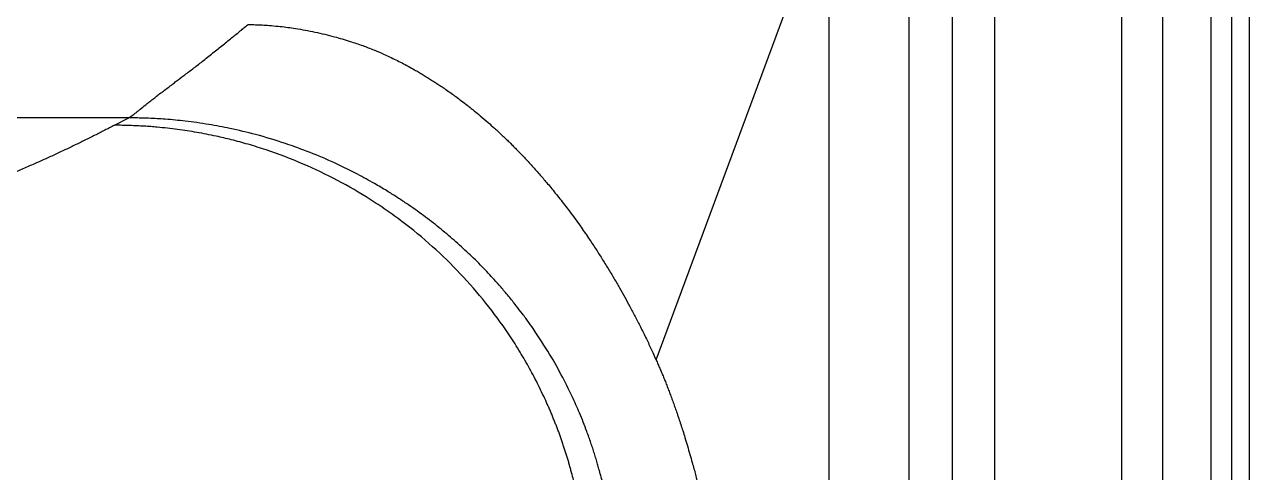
# Model space of a CAD drawing. Extents: x 526 to 610, y 679 to 808.
# Drawn here: x 597.86 to 610.24, y 752.5 to 757.03 of the extents above; entities that cross this region are included whole.
import ezdxf

# ---------------------------------------------------------------- set-up
doc = ezdxf.new("R2010")
doc.units = 0
doc.header["$MEASUREMENT"] = 0
doc.layers.add('1', color=4, linetype='Continuous')

# ---------------------------------------------------------------- blocks, each defined once
blk = doc.blocks.new('JETSETTER LX')
at = {"layer": '1', "color": 4, "linetype": 'Continuous', "lineweight": 25}
blk.add_line((84.118, 33.995), (84.118, 64.99), dxfattribs=at)
at = {"layer": '1', "color": 3, "linetype": 'Continuous', "lineweight": 25}
for p, q in [((83.934, 64.573), (83.934, 33.995)), ((83.731, 33.995), (83.731, 64.296)), ((83.24, 33.995), (83.24, 63.663)), ((82.822, 63.154), (82.822, 33.995)), ((81.111, 62.919), (81.111, 53.653)), ((81.541, 53.428), (81.541, 62.919)), ((78.117, 56.763), (79.867, 61.479)), ((79.867, 54.97), (79.867, 61.479)), ((80.674, 61.479), (80.674, 54.491)), ((72.784, 59.21), (59.696, 59.21)), ((72.64, 59.135), (72.784, 59.21))]:
    blk.add_line(p, q, dxfattribs=at)
for points, knots in [([(72.784, 59.21), (72.784, 59.211), (72.786, 59.212), (72.789, 59.214), (72.793, 59.216), (72.797, 59.218), (72.801, 59.221), (72.805, 59.224), (72.814, 59.23), (72.828, 59.24), (72.849, 59.256), (72.873, 59.275), (72.907, 59.303), (72.945, 59.335), (72.99, 59.37), (73.027, 59.398), (73.064, 59.427), (73.1, 59.455), (73.138, 59.484), (73.181, 59.516), (73.224, 59.549), (73.276, 59.59), (73.344, 59.641), (73.433, 59.707), (73.531, 59.783), (73.634, 59.864), (73.737, 59.948), (73.818, 60.013), (73.88, 60.063), (73.92, 60.096), (73.957, 60.126), (73.98, 60.145), (73.992, 60.154)], [0, 0, 0, 0, 0.008582, 0.017261, 0.026041, 0.034923, 0.04391, 0.053005, 0.062209, 0.09379, 0.125985, 0.157752, 0.189302, 0.249834, 0.279656, 0.314684, 0.346984, 0.37476, 0.402085, 0.437465, 0.471595, 0.499945, 0.553969, 0.617357, 0.684411, 0.758937, 0.829065, 0.896106, 0.924099, 0.953935, 0.976958, 1, 1, 1, 1]), ([(73.992, 60.154), (74.001, 60.154), (74.021, 60.154), (74.051, 60.153), (74.082, 60.152), (74.115, 60.151), (74.164, 60.148), (74.231, 60.143), (74.338, 60.133), (74.485, 60.113), (74.668, 60.079), (74.852, 60.035), (75.013, 59.988), (75.146, 59.943), (75.258, 59.9), (75.349, 59.861), (75.423, 59.827), (75.485, 59.797), (75.548, 59.765), (75.611, 59.732), (75.668, 59.7), (75.718, 59.672), (75.761, 59.646), (75.804, 59.62), (75.847, 59.593), (75.889, 59.566), (75.931, 59.538), (75.961, 59.518), (75.981, 59.504), (76.005, 59.488), (76.043, 59.461), (76.095, 59.423), (76.149, 59.383), (76.199, 59.345), (76.235, 59.317), (76.258, 59.298), (76.291, 59.271), (76.345, 59.226), (76.414, 59.167), (76.475, 59.113), (76.524, 59.069), (76.564, 59.031), (76.603, 58.993), (76.639, 58.959), (76.671, 58.926), (76.703, 58.894), (76.736, 58.86), (76.787, 58.807), (76.854, 58.734), (76.921, 58.66), (76.973, 58.6), (77.012, 58.554), (77.053, 58.505), (77.099, 58.449), (77.145, 58.391), (77.193, 58.33), (77.262, 58.24), (77.342, 58.128), (77.429, 58.002), (77.503, 57.892), (77.568, 57.789), (77.631, 57.688), (77.69, 57.59), (77.746, 57.493), (77.8, 57.397), (77.853, 57.301), (77.907, 57.2), (77.962, 57.092), (78.017, 56.98), (78.07, 56.868), (78.102, 56.797), (78.117, 56.763)], [0, 0, 0, 0, 0.005066, 0.010397, 0.015992, 0.021854, 0.027983, 0.041867, 0.0577, 0.085252, 0.120724, 0.156585, 0.185823, 0.209728, 0.231068, 0.249835, 0.262026, 0.274362, 0.286846, 0.299479, 0.312265, 0.321148, 0.330048, 0.338966, 0.347903, 0.356859, 0.365834, 0.374828, 0.375837, 0.378783, 0.3905, 0.400452, 0.413141, 0.426219, 0.433807, 0.437339, 0.442155, 0.456433, 0.474753, 0.489998, 0.499863, 0.510049, 0.519552, 0.528366, 0.536488, 0.543913, 0.552372, 0.561917, 0.583046, 0.604858, 0.615256, 0.624909, 0.637009, 0.649671, 0.662894, 0.676678, 0.691023, 0.723161, 0.749946, 0.772141, 0.793764, 0.814791, 0.835202, 0.854975, 0.874092, 0.893631, 0.913783, 0.934498, 0.95839, 0.980227, 1, 1, 1, 1]), ([(72.64, 59.135), (72.624, 59.127), (72.591, 59.11), (72.542, 59.085), (72.492, 59.059), (72.442, 59.034), (72.391, 59.009), (72.34, 58.984), (72.289, 58.959), (72.237, 58.933), (72.184, 58.908), (72.13, 58.882), (72.075, 58.856), (72.002, 58.823), (71.912, 58.782), (71.821, 58.741), (71.744, 58.708), (71.684, 58.682), (71.621, 58.655), (71.558, 58.629), (71.496, 58.603), (71.413, 58.569), (71.269, 58.512), (71.088, 58.443), (70.914, 58.38), (70.804, 58.341), (70.724, 58.314), (70.65, 58.289), (70.573, 58.263), (70.464, 58.228), (70.335, 58.187), (70.126, 58.123), (69.9, 58.057), (69.675, 57.995), (69.528, 57.956), (69.419, 57.927), (69.313, 57.9), (69.206, 57.874), (69.078, 57.842), (68.925, 57.806), (68.741, 57.763), (68.548, 57.718), (68.268, 57.652), (68.055, 57.602), (67.91, 57.568)], [0, 0, 0, 0, 0.015837, 0.031661, 0.047471, 0.063267, 0.079051, 0.094823, 0.110582, 0.126328, 0.142179, 0.158017, 0.174616, 0.190768, 0.221337, 0.251861, 0.267476, 0.284133, 0.300927, 0.317709, 0.333792, 0.349725, 0.381138, 0.442157, 0.479907, 0.500777, 0.515908, 0.532115, 0.548689, 0.564919, 0.599881, 0.62736, 0.688119, 0.726891, 0.74722, 0.764418, 0.782211, 0.799857, 0.816779, 0.843602, 0.871073, 0.90143, 0.933037, 1, 1, 1, 1]), ([(77.262, 55.625), (77.258, 55.638), (77.251, 55.666), (77.239, 55.708), (77.227, 55.749), (77.215, 55.79), (77.202, 55.831), (77.188, 55.872), (77.175, 55.913), (77.161, 55.954), (77.146, 55.994), (77.132, 56.035), (77.117, 56.075), (77.101, 56.115), (77.085, 56.155), (77.069, 56.195), (77.053, 56.235), (77.036, 56.274), (77.018, 56.313), (76.98, 56.398), (76.918, 56.527), (76.828, 56.697), (76.73, 56.864), (76.59, 57.081), (76.398, 57.343), (76.141, 57.638), (75.858, 57.914), (75.603, 58.124), (75.389, 58.279), (75.174, 58.421), (74.897, 58.582), (74.545, 58.75), (74.241, 58.866), (73.996, 58.943), (73.828, 58.988), (73.655, 59.029), (73.474, 59.064), (73.275, 59.095), (73.119, 59.112), (73.006, 59.122), (72.938, 59.126), (72.868, 59.13), (72.794, 59.133), (72.718, 59.135), (72.667, 59.135), (72.64, 59.135)], [0, 0, 0, 0, 0.0068987, 0.0137989, 0.0207003, 0.0276024, 0.034505, 0.0414077, 0.04831, 0.0552117, 0.0621124, 0.0690117, 0.0759092, 0.0828046, 0.0896974, 0.0965875, 0.1034743, 0.1103575, 0.1172368, 0.1241118, 0.1549535, 0.1859142, 0.2169676, 0.2480868, 0.3100963, 0.3729712, 0.435733, 0.4999884, 0.5316415, 0.5627812, 0.6239513, 0.685636, 0.7499794, 0.7805572, 0.8088348, 0.8338148, 0.8658033, 0.8974713, 0.9307123, 0.9411699, 0.9520741, 0.9634174, 0.9751919, 0.9873891, 1, 1, 1, 1]), ([(77.539, 55.66), (77.535, 55.677), (77.525, 55.711), (77.51, 55.763), (77.493, 55.816), (77.476, 55.87), (77.457, 55.926), (77.437, 55.983), (77.401, 56.084), (77.346, 56.221), (77.261, 56.413), (77.156, 56.622), (77.021, 56.859), (76.897, 57.047), (76.808, 57.172), (76.756, 57.242), (76.698, 57.317), (76.625, 57.408), (76.551, 57.495), (76.483, 57.572), (76.42, 57.641), (76.334, 57.73), (76.22, 57.842), (76.075, 57.974), (75.924, 58.101), (75.763, 58.225), (75.62, 58.327), (75.495, 58.409), (75.388, 58.477), (75.256, 58.555), (75.03, 58.678), (74.762, 58.805), (74.515, 58.9), (74.301, 58.974), (74.084, 59.04), (73.824, 59.102), (73.625, 59.139), (73.474, 59.162), (73.361, 59.177), (73.255, 59.188), (73.16, 59.196), (73.07, 59.202), (72.994, 59.206), (72.923, 59.208), (72.855, 59.21), (72.808, 59.21), (72.784, 59.21)], [0, 0, 0, 0, 0.008202, 0.01666, 0.025374, 0.034345, 0.043573, 0.053061, 0.062811, 0.094207, 0.122516, 0.161433, 0.204327, 0.251186, 0.267464, 0.276398, 0.292575, 0.312102, 0.331156, 0.346702, 0.360654, 0.374922, 0.405236, 0.435932, 0.467008, 0.498484, 0.531847, 0.549684, 0.568664, 0.591557, 0.622331, 0.689615, 0.731158, 0.74682, 0.796238, 0.838136, 0.872461, 0.8916, 0.910125, 0.925857, 0.941971, 0.954738, 0.96827, 0.977801, 0.988376, 1, 1, 1, 1]), ([(78.117, 56.763), (78.123, 56.749), (78.136, 56.721), (78.154, 56.678), (78.173, 56.634), (78.192, 56.589), (78.211, 56.543), (78.229, 56.495), (78.248, 56.446), (78.267, 56.396), (78.286, 56.345), (78.305, 56.293), (78.321, 56.246), (78.335, 56.206), (78.35, 56.162), (78.367, 56.11), (78.388, 56.045), (78.41, 55.973), (78.434, 55.893), (78.458, 55.809), (78.48, 55.732), (78.505, 55.644), (78.526, 55.562), (78.548, 55.476), (78.572, 55.383), (78.594, 55.292), (78.617, 55.199), (78.637, 55.11), (78.663, 54.998), (78.692, 54.866), (78.722, 54.734), (78.741, 54.644), (78.751, 54.599)], [0, 0, 0, 0, 0.020201, 0.04089, 0.062066, 0.083731, 0.105884, 0.128525, 0.151653, 0.17527, 0.199375, 0.223966, 0.249045, 0.265027, 0.281012, 0.309668, 0.338603, 0.371405, 0.409735, 0.449772, 0.486878, 0.516414, 0.570833, 0.600064, 0.63341, 0.698341, 0.725463, 0.759821, 0.820152, 0.877916, 0.93917, 1, 1, 1, 1]), ([(77.426, 54.982), (77.417, 55.018), (77.4, 55.087), (77.375, 55.188), (77.351, 55.284), (77.327, 55.376), (77.305, 55.463), (77.283, 55.545), (77.269, 55.599), (77.262, 55.625)], [0, 0, 0, 0, 0.164468, 0.32175, 0.471835, 0.614711, 0.75037, 0.878803, 1, 1, 1, 1]), ([(77.738, 54.891), (77.733, 54.912), (77.724, 54.952), (77.706, 55.023), (77.681, 55.123), (77.654, 55.231), (77.626, 55.339), (77.601, 55.432), (77.572, 55.54), (77.551, 55.617), (77.539, 55.66)], [0, 0, 0, 0, 0.078331, 0.15669, 0.276328, 0.468024, 0.577756, 0.697086, 0.831466, 1, 1, 1, 1])]:
    blk.add_open_spline(points, degree=3, knots=knots, dxfattribs=at)

msp = doc.modelspace()

# ---------------------------------------------------------------- block references
at = {"layer": '1'}
msp.add_blockref('JETSETTER LX', (526.127, 696.877), dxfattribs=at)

doc.saveas('drawing.dxf')
